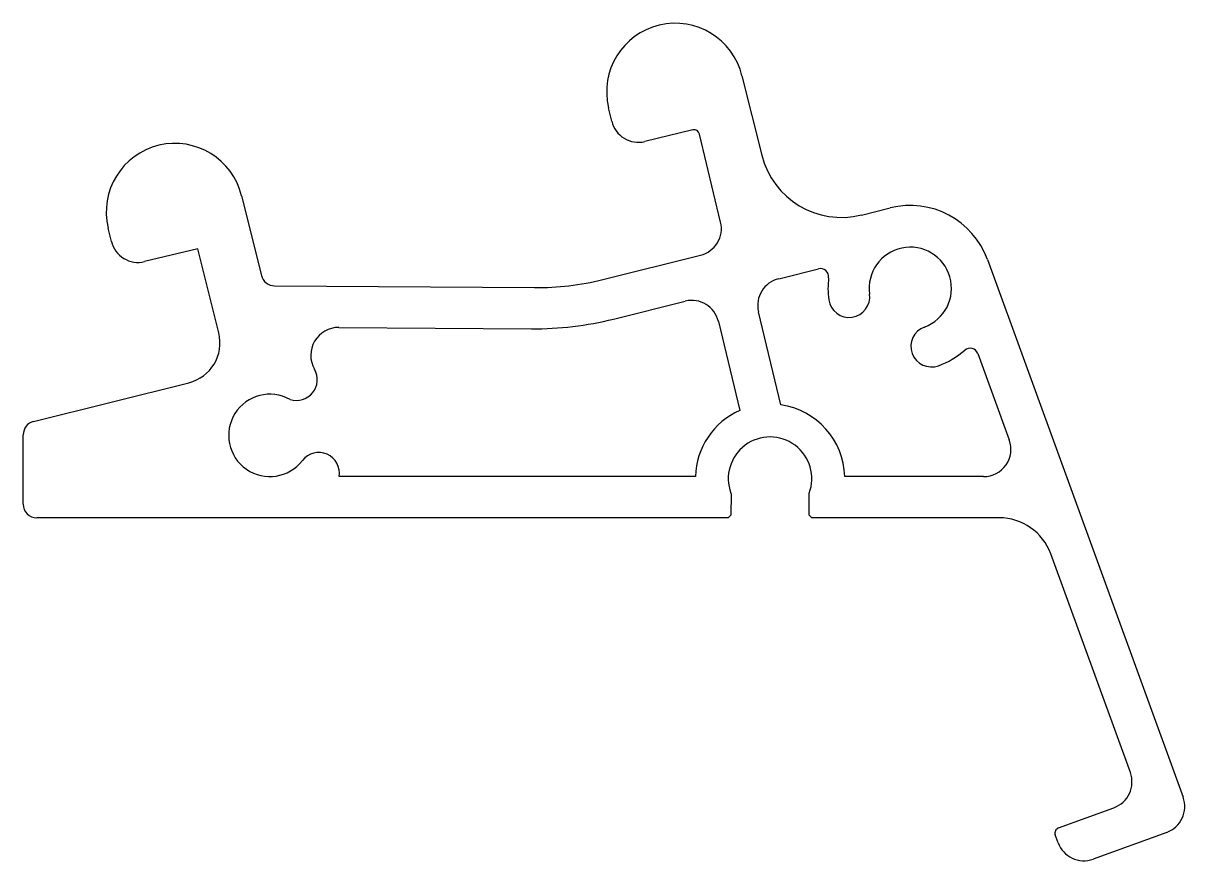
# Model space of a CAD drawing. Extents: x 824.5 to 866.8, y 707.2 to 737.7.
import ezdxf

# ---------------------------------------------------------------- set-up
doc = ezdxf.new("R2010")
doc.units = 0
doc.layers.get('0').update_dxf_attribs({"linetype": 'CONTINUOUS'})

msp = doc.modelspace()

# ---------------------------------------------------------------- linework, layer by layer
at = {"linetype": 'CONTINUOUS'}
for p, q in [((850.689, 735.758), (851.409, 732.873)), ((845.944, 734.105), (845.827, 734.591)), ((848.9, 733.786), (847.15, 733.366)), ((849.912, 730.43), (849.141, 733.639)), ((832.457, 731.381), (833.179, 728.487)), ((855.045, 730.688), (856.089, 730.948)), ((827.712, 729.728), (827.595, 730.214)), ((830.863, 729.456), (828.918, 728.989)), ((831.626, 726.395), (830.863, 729.456)), ((845.62, 728.338), (849.173, 729.224)), ((859.633, 729.063), (866.762, 709.477)), ((852.027, 728.366), (853.476, 728.728)), ((833.661, 728.108), (843.13, 728.041)), ((846.011, 726.898), (848.623, 727.549)), ((852.101, 723.773), (851.288, 727.161)), ((849.829, 726.81), (850.608, 723.567)), ((836.002, 726.592), (843.024, 726.542)), ((859.283, 725.64), (860.429, 722.493)), ((824.879, 723.167), (830.533, 724.577)), ((824.5, 720.158), (824.5, 722.682)), ((848.99, 721.158), (836.008, 721.158)), ((859.494, 721.158), (854.434, 721.158)), ((850.282, 720.553), (850.289, 720.518)), ((850.289, 720.518), (850.288, 719.758)), ((853.133, 719.755), (853.134, 720.515)), ((853.134, 720.515), (853.14, 720.55)), ((850.188, 719.658), (825, 719.658)), ((850.288, 719.758), (850.188, 719.658)), ((853.23, 719.658), (853.133, 719.755)), ((860.06, 719.658), (853.23, 719.658)), ((864.84, 710.374), (861.939, 718.342)), ((862.222, 708.357), (864.242, 709.092)), ((862.205, 707.819), (862.102, 708.1)), ((866.164, 708.196), (863.486, 707.221))]:
    msp.add_line(p, q, dxfattribs=at)
for centre, radius, start, end in [((848.258, 735.175), 2.5, 13.5, 193.5), ((846.916, 734.338), 1, 193.5, 283.5), ((848.947, 733.592), 0.2, 13.5, 103.5), ((830.026, 730.798), 2.5, 13.5, 193.5), ((854.319, 733.599), 3, 194, 284), ((856.814, 728.037), 3, 20, 104), ((848.939, 730.196), 1, 283.5, 13.5), ((828.685, 729.961), 1, 193.5, 283.5), ((856.822, 728.016), 1.5, 290.0576, 187.9424), ((833.664, 728.608), 0.5, 194, 269.5954), ((853.549, 728.437), 0.3, 352.6763, 104), ((856.822, 728.016), 3, 172.6763, 187.9424), ((843.201, 738.041), 10, 269.5954, 284), ((852.26, 727.394), 1, 103.5, 193.5), ((848.857, 726.577), 1, 13.5, 103.5), ((854.594, 727.705), 0.75, 187.9424, 7.9424), ((843.108, 738.542), 12, 269.5954, 284), ((830.17, 726.032), 1.5, 284, 14), ((835.995, 725.574), 1.018, 89.5954, 209.8301), ((857.594, 725.903), 0.75, 110.0576, 290.0576), ((859.001, 725.538), 0.3, 20, 131.3237), ((856.822, 728.016), 3, 290.0576, 311.3237), ((834.452, 724.69), 0.76, 252.2711, 29.8301), ((833.486, 722.658), 1.5, 60.6563, 322.4424), ((851.712, 721.078), 2.723, 1.6784, 81.7812), ((851.712, 721.078), 2.723, 113.9178, 178.3216), ((825, 722.682), 0.5, 104, 180), ((851.712, 721.078), 1.523, 339.7045, 200.1779), ((859.494, 722.152), 0.995, 270, 20), ((835.269, 721.286), 0.75, 350.1351, 142.4424), ((825, 720.158), 0.5, 180, 270), ((860.06, 717.658), 2, 20, 90), ((863.9, 710.032), 1, 290, 20), ((865.822, 709.135), 1, 290.0001, 20), ((862.29, 708.169), 0.2, 110, 200.0003), ((863.144, 708.161), 1, 200.0003, 290.0001)]:
    msp.add_arc(centre, radius, start, end, dxfattribs=at)

doc.saveas('drawing.dxf')
